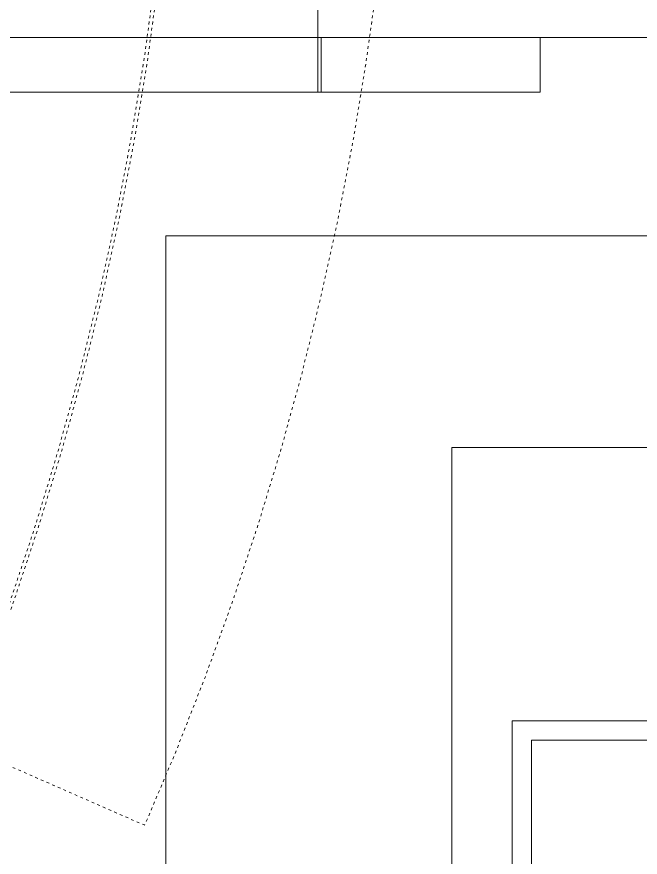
# Model space of a CAD drawing. Extents: x -1133 to 23780, y -1311 to 8245.
# Drawn here: x 21357 to 21379.78, y 2773.03 to 2803.75 of the extents above; entities that cross this region are included whole.
import ezdxf

# ---------------------------------------------------------------- set-up
doc = ezdxf.new("R2010")
doc.units = 0
doc.header["$MEASUREMENT"] = 0
doc.linetypes.add('DOT2', pattern=[0.125, 0, -0.125])
doc.layers.get('0').update_dxf_attribs({"color": 9, "lineweight": 9})
for name, color, linetype, lineweight in [('05', 9, 'Continuous', 9), ('06D', 9, 'Continuous', 9), ('14', 9, 'Continuous', 9), ('20', 9, 'DOT2', 9), ('35', 9, 'Continuous', 9)]:
    doc.layers.add(name, color=color, linetype=linetype, lineweight=lineweight)

# ---------------------------------------------------------------- blocks, each defined once
blk = doc.blocks.new('p-audi_koltuk1')
for points in [[(60, -70.799), (70, -70.799), (70, 0), (0, 0), (0, -70.799), (10, -70.799), (10, -2.201), (60, -2.201), (60, -70.799)], [(10, -73), (60, -73), (60, -2.201), (10, -2.201), (10, -73)], [(59.3, -10.901), (10.7, -10.901), (10.7, -2.901), (59.3, -2.901), (59.3, -10.901)]]:
    blk.add_lwpolyline(points, close=True)
blk = doc.blocks.new('p-waiting')
at = {"layer": '05'}
blk.add_lwpolyline([(-140, 0), (140, 0), (140, 280), (-140, 280)], close=True, dxfattribs=at)
at = {"layer": '05', "rotation": 90.00000000000001}
blk.add_blockref('p-audi_koltuk1', (-129.537, 202.259), dxfattribs=at)
blk = doc.blocks.new('fsdfsfsfsfd')
at = {"layer": '06D', "elevation": 0}
blk.add_lwpolyline([(52591.75, -74474.977), (52589.75, -74474.977), (52589.75, -74595.977), (52591.75, -74595.977)], dxfattribs=at)
at = {"layer": '20', "elevation": 0}
blk.add_lwpolyline([(52607.49, -74590.872), (52562.943, -74489.432)], dxfattribs=at)
at = {"layer": '20'}
blk.add_arc((52607.49, -74590.872), 110.79, 89.60696, 113.70858, dxfattribs=at)
blk = doc.blocks.new('ÇATI KATI PLANI')
at = {"layer": '14'}
blk.add_lwpolyline([(21368, 2819.3), (21368, 2803), (21622, 2803), (21622, 2820.225)], dxfattribs=at)
at = {"xscale": -1, "rotation": 270}
blk.add_blockref('fsdfsfsfsfd', (95842.977, -49788.75), dxfattribs=at)

msp = doc.modelspace()

# ---------------------------------------------------------------- linework, layer by layer
at = {"layer": '35'}
msp.add_lwpolyline([(19799.5, 2371), (21815.5, 2371), (21815.5, 2447), (21889.5, 2447), (21889.5, 2553), (21865.5, 2553), (21865.5, 2743), (21815.5, 2743), (21815.5, 2803), (20189.5, 2802.999)], dxfattribs=at)

# ---------------------------------------------------------------- block references
msp.add_blockref('ÇATI KATI PLANI', (0, 0))
at = {"xscale": -1, "rotation": 270}
for p in [(95843.106, -49788.75), (95851.106, -49788.75)]:
    msp.add_blockref('fsdfsfsfsfd', p, dxfattribs=at)
at = {"layer": '05'}
msp.add_blockref('p-waiting', (21502.442, 2515.747), dxfattribs=at)

doc.saveas('drawing.dxf')
